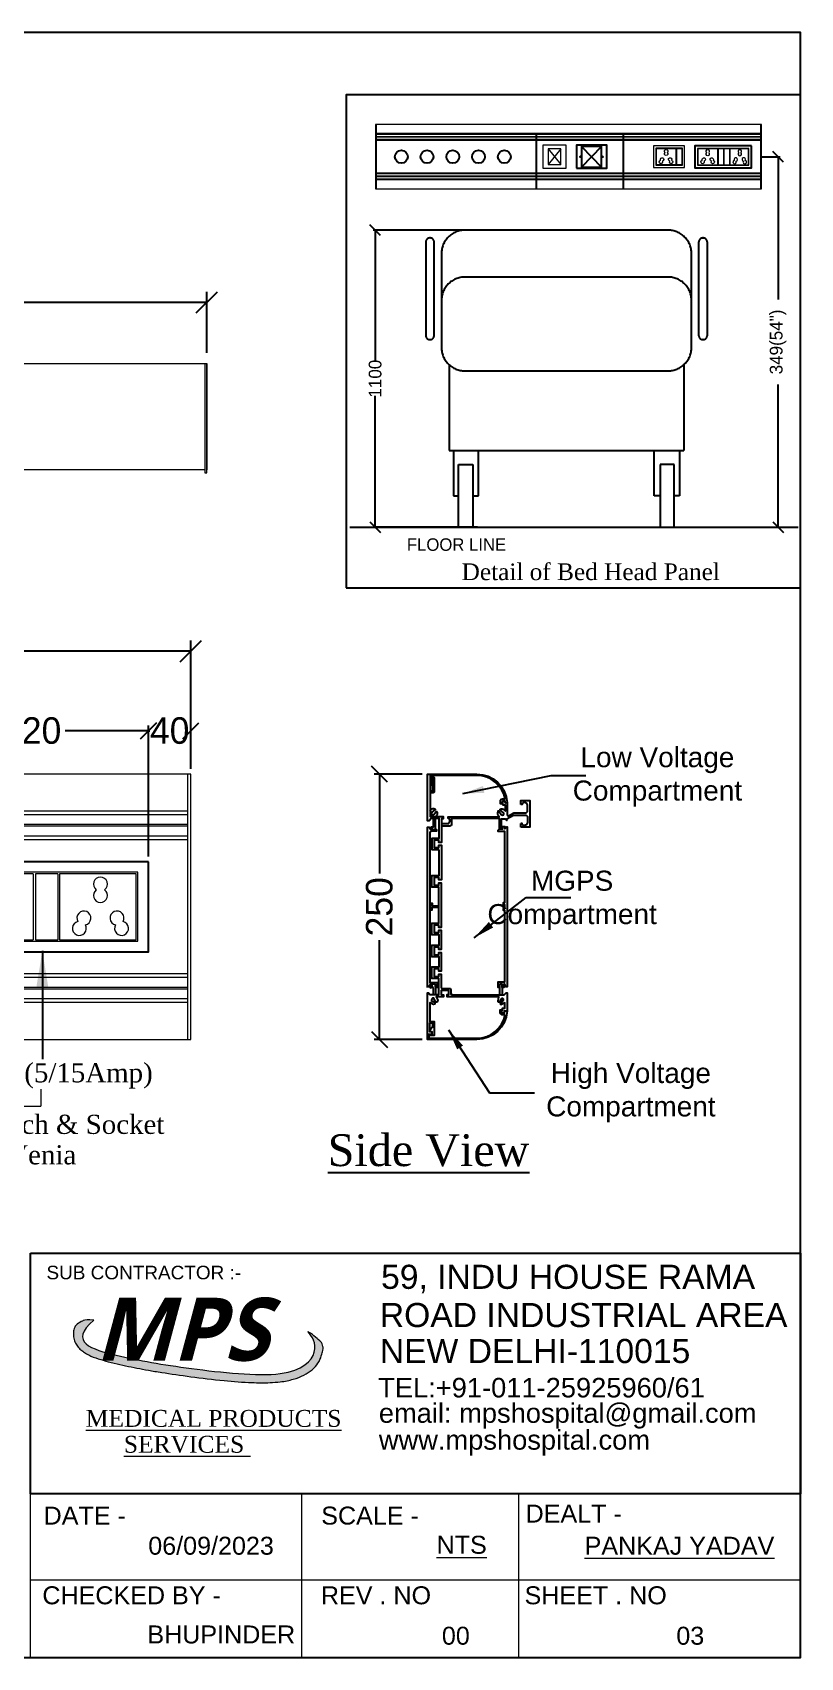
# Model space of a CAD drawing. Header units: millimetres. Extents: x 161371 to 163828, y -100605 to -94940.
# Drawn here: x 163105 to 163828, y -96472 to -94940 of the extents above; entities that cross this region are included whole.
import ezdxf

# ---------------------------------------------------------------- set-up
doc = ezdxf.new("R2010")
doc.units = ezdxf.units.MM
doc.header["$LTSCALE"] = 25
doc.linetypes.add('Hidden', pattern=[6, 4, -2])
doc.layers.get('0').update_dxf_attribs({"color": 251})
doc.layers.get('Defpoints').update_dxf_attribs({"color": 251})
for name, color, linetype in [('2', 5, 'Continuous'), ('_Bed Docker-No', 7, 'Continuous'), ('A- Blocks', 8, 'Continuous'), ('AR-TEXT1', 9, 'Continuous'), ('FORMAT LINE', 7, 'Continuous'), ('OT DIM', 251, 'Continuous')]:
    doc.layers.add(name, color=color, linetype=linetype)
for name, color, linetype, lineweight in [('formate text', 7, 'Continuous', 25), ('MGPS', 7, 'Continuous', 30), ('N2O', 251, 'Continuous', 0), ('proposed floor pattern', 5, 'Continuous', 30)]:
    doc.layers.add(name, color=color, linetype=linetype, lineweight=lineweight)
doc.styles.add('ROMANTIC', font='romantic.ttf')
doc.styles.add('style3', font='arial.ttf')
doc.styles.add('style6', font='LSANSI.TTF', dxfattribs={"height": 18})
doc.styles.add('TEXT-0.25', font='simplex.shx', dxfattribs={"width": 0.9})
doc.dimstyles.new('Scale 50', dxfattribs={"dimtxt": 125, "dimasz": 100, "dimexe": 50, "dimexo": 50, "dimgap": 0, "dimtad": 0, "dimtoh": 1, "dimdec": 0, "dimzin": 0, "dimdsep": 46, "dimtxsty": 'TEXT-0.25', "dimcen": 0.09, "dimdle": 100, "dimclrd": 204, "dimclre": 212, "dimclrt": 224, "dimadec": 0, "dimazin": 0, "dimtfac": 1, "dimtdec": 0, "dimtofl": 0, "dimtmove": 1, "dimatfit": 3, "dimfxl": 0.18, "dimtolj": 1, "dimtzin": 0, "dimarcsym": 1})
doc.dimstyles.new('Standard 2', dxfattribs={"dimtxt": 25, "dimasz": 20, "dimexe": 10, "dimexo": 10, "dimgap": 0.09, "dimtad": 0, "dimtoh": 1, "dimdec": 0, "dimzin": 0, "dimdsep": 46, "dimtxsty": 'Standard', "dimblk": 'OBLIQUE', "dimcen": 0.09, "dimclrd": 6, "dimclre": 6, "dimclrt": 6, "dimadec": 0, "dimazin": 0, "dimtfac": 1, "dimtdec": 0, "dimtofl": 0, "dimtmove": 0, "dimatfit": 3, "dimldrblk": 'OBLIQUE', "dimfxl": 1, "dimtolj": 1, "dimtzin": 0, "dimarcsym": 1})

# ---------------------------------------------------------------- blocks, each defined once
blk = doc.blocks.new('_Oblique')
at = {"color": 0, "linetype": 'ByBlock', "lineweight": -2}
blk.add_line((-0.5, -0.5), (0.5, 0.5), dxfattribs=at)
blk = doc.blocks.new('*D152')
at = {"color": 6, "lineweight": -2, "transparency": 16777216}
for p, q in [((161768.8, -95242.4), (161768.8, -95184.7)), ((163268.8, -95242.4), (163268.8, -95184.7)), ((161768.8, -95194.7), (162481.3, -95194.7)), ((163268.8, -95194.7), (162556.4, -95194.7))]:
    blk.add_line(p, q, dxfattribs=at)
at = {"layer": 'Defpoints', "color": 0, "transparency": 16777216}
for p in [(161768.8, -95194.7), (161768.8, -95252.4), (163268.8, -95252.4)]:
    blk.add_point(p, dxfattribs=at)
at = {"color": 6, "lineweight": -2, "transparency": 16777216, "xscale": 20, "yscale": 20, "zscale": 20, "rotation": 180}
blk.add_blockref('_Oblique', (161768.8, -95194.7), dxfattribs=at)
at = {"color": 6, "lineweight": -2, "transparency": 16777216, "xscale": 20, "yscale": 20, "zscale": 20}
blk.add_blockref('_Oblique', (163268.8, -95194.7), dxfattribs=at)
at = {"color": 6, "transparency": 16777216, "insert": (162518.8, -95194.7), "char_height": 25, "attachment_point": 5}
blk.add_mtext('\\A1;1500', dxfattribs=at)
blk = doc.blocks.new('*D153')
at = {"color": 6, "lineweight": -2, "transparency": 16777216}
for p, q in [((161753.8, -95629.2), (161753.8, -95513.3)), ((161753.8, -95523.3), (162479.2, -95523.3)), ((163253.8, -95523.3), (162554.4, -95523.3)), ((163253.8, -95629.2), (163253.8, -95513.3))]:
    blk.add_line(p, q, dxfattribs=at)
at = {"layer": 'Defpoints', "color": 0, "transparency": 16777216}
for p in [(161753.8, -95523.3), (161753.8, -95639.2), (163253.8, -95639.2)]:
    blk.add_point(p, dxfattribs=at)
at = {"color": 6, "lineweight": -2, "transparency": 16777216, "xscale": 20, "yscale": 20, "zscale": 20, "rotation": 180}
blk.add_blockref('_Oblique', (161753.8, -95523.3), dxfattribs=at)
at = {"color": 6, "lineweight": -2, "transparency": 16777216, "xscale": 20, "yscale": 20, "zscale": 20}
blk.add_blockref('_Oblique', (163253.8, -95523.3), dxfattribs=at)
at = {"color": 6, "transparency": 16777216, "insert": (162516.8, -95523.3), "char_height": 25, "attachment_point": 5}
blk.add_mtext('\\A1;1500', dxfattribs=at)
blk = doc.blocks.new('A$C34291193')
at = {"lineweight": 9, "ltscale": 30}
for p, q in [((-139.1, 74.2), (-139.1, 10.8)), ((-137.5, 74.2), (-137.5, 10.8)), ((-116.1, 74.2), (-116.1, 10.8)), ((-114, 74.2), (-114, 10.8)), ((-92.6, 74.2), (-92.6, 10.8)), ((-91, 10.8), (-91, 74.2))]:
    blk.add_line(p, q, dxfattribs=at)
blk.add_lwpolyline([(-225, 86), (0, 86), (0, -1), (-225, -1)], close=True)
for points in [[(-225, 86), (0, 86), (0, -1), (-225, -1), (-225, 86)], [(-139.1, 10.8), (-213.2, 10.8), (-213.2, 74.2), (-139.1, 74.2)], [(-137.5, 74.2), (-116.1, 74.2)], [(-114, 74.2), (-92.6, 74.2)], [(-91, 74.2), (-11.8, 74.2), (-11.8, 10.8), (-91, 10.8)], [(-116.1, 10.8), (-137.5, 10.8)], [(-92.6, 10.8), (-114, 10.8)]]:
    blk.add_lwpolyline(points, dxfattribs=at)
blk.add_lwpolyline([(-214.8, 75.8), (-10.2, 75.8), (-10.2, 9.3), (-214.8, 9.3)], close=True, dxfattribs=at)
at = {"layer": 'AR-TEXT1', "color": 251, "lineweight": 9, "extrusion": (-6.90253e-31, -1.33227e-15, -1)}
blk.add_ellipse((-178.7, 64.4), major_axis=(4.77, 4.77), ratio=1, start_param=2.986247, end_param=8.009328, dxfattribs=at)
at = {"layer": 'AR-TEXT1', "color": 251, "lineweight": 9}
for centre, major_axis, start_param, end_param in [((-51.4, 64.4), (-4.77, 4.77), 2.986247, 8.009328), ((-51.4, 53.5), (4.77, 4.77), 1.41545, 6.438531), ((-67.4, 31.7), (-4.77, 4.77), 2.571226, 7.59062), ((-35.5, 31.7), (4.77, 4.77), 4.97575, 9.995144), ((-71.8, 21.7), (-4.77, 4.77), -0.570366, 4.449028), ((-31, 21.7), (-4.77, 4.77), 0.263361, 5.282755)]:
    blk.add_ellipse(centre, major_axis=major_axis, ratio=1, start_param=start_param, end_param=end_param, dxfattribs=at)
at = {"layer": 'AR-TEXT1', "color": 251, "lineweight": 9, "extrusion": (-2.95823e-31, -1.33227e-15, -1)}
blk.add_ellipse((-178.7, 53.5), major_axis=(-4.77, 4.77), ratio=1, start_param=1.41545, end_param=6.438531, dxfattribs=at)
at = {"layer": 'AR-TEXT1', "color": 251, "lineweight": 9, "extrusion": (9.86076e-32, -1.33227e-15, -1)}
blk.add_ellipse((-194.7, 31.7), major_axis=(-4.77, 4.77), ratio=1, start_param=4.97575, end_param=9.995144, dxfattribs=at)
at = {"layer": 'AR-TEXT1', "color": 251, "lineweight": 9, "extrusion": (9.86076e-31, -1.33227e-15, -1)}
blk.add_ellipse((-162.8, 31.7), major_axis=(4.77, 4.77), ratio=1, start_param=2.571226, end_param=7.59062, dxfattribs=at)
at = {"layer": 'AR-TEXT1', "color": 251, "lineweight": 9, "extrusion": (-4.93038e-31, -1.33227e-15, -1)}
blk.add_ellipse((-199.1, 21.7), major_axis=(4.77, 4.77), ratio=1, start_param=0.263361, end_param=5.282755, dxfattribs=at)
at = {"layer": 'AR-TEXT1', "color": 251, "lineweight": 9, "extrusion": (5.91646e-31, -1.33227e-15, -1)}
blk.add_ellipse((-158.4, 21.7), major_axis=(4.77, 4.77), ratio=1, start_param=-0.570366, end_param=4.449028, dxfattribs=at)
blk = doc.blocks.new('*D146')
at = {"color": 6, "lineweight": -2, "ltscale": 10, "transparency": 16777216}
for p, q in [((162993.8, -95716.7), (162993.8, -95593.3)), ((162993.8, -95598.3), (163072.5, -95598.3)), ((163213.8, -95598.3), (163135.2, -95598.3)), ((163213.8, -95716.7), (163213.8, -95593.3))]:
    blk.add_line(p, q, dxfattribs=at)
at = {"layer": 'Defpoints', "color": 0, "ltscale": 10, "transparency": 16777216}
for p in [(163213.8, -95598.3), (162993.8, -95721.7), (163213.8, -95721.7)]:
    blk.add_point(p, dxfattribs=at)
at = {"color": 6, "lineweight": -2, "ltscale": 10, "transparency": 16777216, "xscale": 15, "yscale": 15, "zscale": 15, "rotation": 180}
blk.add_blockref('_Oblique', (162993.8, -95598.3), dxfattribs=at)
at = {"color": 6, "lineweight": -2, "ltscale": 10, "transparency": 16777216, "xscale": 15, "yscale": 15, "zscale": 15}
blk.add_blockref('_Oblique', (163213.8, -95598.3), dxfattribs=at)
at = {"color": 6, "ltscale": 10, "transparency": 16777216, "insert": (163103.8, -95598.3), "char_height": 25, "attachment_point": 5}
blk.add_mtext('\\A1;220', dxfattribs=at)
blk = doc.blocks.new('*D147')
at = {"color": 6, "lineweight": -2, "ltscale": 10, "transparency": 16777216}
for p, q in [((163213.8, -95716.7), (163213.8, -95593.3)), ((163213.8, -95598.3), (163215, -95598.3)), ((163253.8, -95598.3), (163252.7, -95598.3)), ((163253.8, -95634.2), (163253.8, -95593.3))]:
    blk.add_line(p, q, dxfattribs=at)
at = {"layer": 'Defpoints', "color": 0, "ltscale": 10, "transparency": 16777216}
for p in [(163253.8, -95598.3), (163253.8, -95639.2), (163213.8, -95721.7)]:
    blk.add_point(p, dxfattribs=at)
at = {"color": 6, "lineweight": -2, "ltscale": 10, "transparency": 16777216, "xscale": 15, "yscale": 15, "zscale": 15, "rotation": 180}
blk.add_blockref('_Oblique', (163213.8, -95598.3), dxfattribs=at)
at = {"color": 6, "lineweight": -2, "ltscale": 10, "transparency": 16777216, "xscale": 15, "yscale": 15, "zscale": 15}
blk.add_blockref('_Oblique', (163253.8, -95598.3), dxfattribs=at)
at = {"color": 6, "ltscale": 10, "transparency": 16777216, "insert": (163233.8, -95598.3), "char_height": 25, "attachment_point": 5}
blk.add_mtext('\\A1;40', dxfattribs=at)
blk = doc.blocks.new('*D150')
at = {"color": 6, "lineweight": -2, "ltscale": 10, "transparency": 16777216}
for p, q in [((163471.8, -95639.2), (163426.4, -95639.2)), ((163431.4, -95639.2), (163431.4, -95732.9)), ((163431.4, -95889.2), (163431.4, -95795.6)), ((163471.8, -95889.2), (163426.4, -95889.2))]:
    blk.add_line(p, q, dxfattribs=at)
at = {"layer": 'Defpoints', "color": 0, "ltscale": 10, "transparency": 16777216}
for p in [(163476.8, -95639.2), (163431.4, -95889.2), (163476.8, -95889.2)]:
    blk.add_point(p, dxfattribs=at)
at = {"color": 6, "lineweight": -2, "ltscale": 10, "transparency": 16777216, "xscale": 15, "yscale": 15, "zscale": 15}
for p, rotation in [((163431.4, -95639.2), 90), ((163431.4, -95889.2), 270)]:
    blk.add_blockref('_Oblique', p, dxfattribs=dict(at, rotation=rotation))
at = {"color": 6, "ltscale": 10, "transparency": 16777216, "insert": (163431.4, -95764.2), "char_height": 25, "attachment_point": 5, "rotation": 90}
blk.add_mtext('\\A1;250', dxfattribs=at)
blk = doc.blocks.new('BED')
at = {"color": 4, "linetype": 'Hidden'}
for p, q in [((-15, 20.76), (-15, 9.82)), ((15, 20.76), (15, 9.82)), ((-15, 9.82), (15, 9.82)), ((-14.47, 9.82), (-14.47, 4)), ((-11.24, 4), (-11.24, 9.82)), ((11.24, 4), (11.24, 9.82)), ((14.47, 9.82), (14.47, 4)), ((-14.47, 4), (-13.8, 4)), ((-11.99, 4), (-11.24, 4)), ((11.99, 4), (11.24, 4)), ((14.47, 4), (13.8, 4))]:
    blk.add_line(p, q, dxfattribs=at)
blk.add_lwpolyline([(16, 29), (16, 35, 0.414214), (13, 38), (-13, 38, 0.414214), (-16, 35), (-16, 29)], format="xyb", dxfattribs=at)
for points in [[(-18, 24.5, 0.414214), (-17.5, 24), (-17.44, 24, 0.414214), (-16.94, 24.5), (-16.94, 36.5, 0.414214), (-17.44, 37), (-17.5, 37, 0.414214), (-18, 36.5)], [(18, 24.5, -0.414214), (17.5, 24), (17.44, 24, -0.414214), (16.94, 24.5), (16.94, 36.5, -0.414214), (17.44, 37), (17.5, 37, -0.414214), (18, 36.5)], [(-16, 23, 0.414214), (-13, 20), (13, 20, 0.414214), (16, 23), (16, 29, 0.414214), (13, 32), (-13, 32, 0.414214), (-16, 29)]]:
    blk.add_lwpolyline(points, format="xyb", close=True, dxfattribs=at)
for points in [[(-13.8, 8), (-11.99, 8), (-11.99, 0), (-13.8, 0)], [(13.8, 8), (11.99, 8), (11.99, 0), (13.8, 0)]]:
    blk.add_lwpolyline(points, close=True, dxfattribs=at)
blk = doc.blocks.new('*D144')
at = {"color": 6, "lineweight": -2, "transparency": 16777216}
for p, q in [((163510, -95126.7), (163425.4, -95126.7)), ((163427.4, -95126.7), (163427.4, -95250.5)), ((163427.4, -95406.5), (163427.4, -95282.7)), ((163524, -95406.5), (163425.4, -95406.5))]:
    blk.add_line(p, q, dxfattribs=at)
at = {"layer": 'Defpoints', "color": 0, "transparency": 16777216}
for p in [(163512, -95126.7), (163427.4, -95406.5), (163526, -95406.5)]:
    blk.add_point(p, dxfattribs=at)
at = {"color": 6, "lineweight": -2, "transparency": 16777216, "xscale": 10, "yscale": 10, "zscale": 10}
for p, rotation in [((163427.4, -95126.7), 90), ((163427.4, -95406.5), 270)]:
    blk.add_blockref('_Oblique', p, dxfattribs=dict(at, rotation=rotation))
at = {"color": 6, "transparency": 16777216, "insert": (163427.4, -95266.6), "char_height": 12, "attachment_point": 5, "rotation": 90}
blk.add_mtext('\\A1;1100', dxfattribs=at)
blk = doc.blocks.new('*D136')
at = {"color": 6, "lineweight": -2, "transparency": 16777216}
for p, q in [((163791.6, -95057.5), (163809.1, -95057.5)), ((163807.1, -95057.5), (163807.1, -95191.9)), ((163807.1, -95406.5), (163807.1, -95272.1)), ((163809.1, -95406.5), (163809.1, -95406.5))]:
    blk.add_line(p, q, dxfattribs=at)
at = {"layer": 'Defpoints', "color": 0, "transparency": 16777216}
for p in [(163789.6, -95057.5), (163807.1, -95406.5), (163807.1, -95406.5)]:
    blk.add_point(p, dxfattribs=at)
at = {"color": 6, "lineweight": -2, "transparency": 16777216, "xscale": 10, "yscale": 10, "zscale": 10}
for p, rotation in [((163807.1, -95057.5), 90), ((163807.1, -95406.5), 270)]:
    blk.add_blockref('_Oblique', p, dxfattribs=dict(at, rotation=rotation))
at = {"color": 6, "transparency": 16777216, "insert": (163807.1, -95232), "char_height": 12, "attachment_point": 5, "rotation": 90}
blk.add_mtext('\\A1;349(54")', dxfattribs=at)
blk = doc.blocks.new('A$C11641DDE')
at = {"lineweight": 9, "ltscale": 30}
for p, q in [((-32.8, -73.5), (-32.8, -11.6)), ((-31.2, -11.6), (-31.2, -73.5)), ((-10.3, -11.6), (-10.3, -73.5))]:
    blk.add_line(p, q, dxfattribs=at)
for points in [[(0, 0), (-120, 0), (-120, -85.1), (0, -85.1)], [(-8.2, -10.1), (-111.8, -10.1), (-111.8, -75.1), (-8.2, -75.1)]]:
    blk.add_lwpolyline(points, close=True, dxfattribs=at)
for points in [[(-32.8, -11.6), (-110.2, -11.6), (-110.2, -73.5), (-32.8, -73.5)], [(-10.3, -11.6), (-31.2, -11.6)], [(-31.2, -73.5), (-10.3, -73.5)]]:
    blk.add_lwpolyline(points, dxfattribs=at)
at = {"layer": 'AR-TEXT1', "color": 251, "lineweight": 9, "extrusion": (0, -1.33227e-15, -1)}
blk.add_ellipse((-91.4, -62.9), major_axis=(4.66, 4.66), ratio=1, start_param=0.263361, end_param=5.282755, dxfattribs=at)
at = {"layer": 'AR-TEXT1', "color": 251, "lineweight": 9, "extrusion": (-3.9443e-31, -1.33227e-15, -1)}
for centre, start_param, end_param in [((-87.1, -53.2), 4.97575, 9.995144), ((-71.5, -31.8), 1.41545, 6.438531)]:
    blk.add_ellipse(centre, major_axis=(-4.66, 4.66), ratio=1, start_param=start_param, end_param=end_param, dxfattribs=at)
at = {"layer": 'AR-TEXT1', "color": 251, "lineweight": 9, "extrusion": (-9.86076e-31, -1.33227e-15, -1)}
blk.add_ellipse((-71.5, -21.2), major_axis=(4.66, 4.66), ratio=1, start_param=2.986247, end_param=8.009328, dxfattribs=at)
at = {"layer": 'AR-TEXT1', "color": 251, "lineweight": 9, "extrusion": (9.86076e-31, -1.33227e-15, -1)}
blk.add_ellipse((-55.9, -53.2), major_axis=(4.66, 4.66), ratio=1, start_param=2.571226, end_param=7.59062, dxfattribs=at)
at = {"layer": 'AR-TEXT1', "color": 251, "lineweight": 9, "extrusion": (5.91646e-31, -1.33227e-15, -1)}
blk.add_ellipse((-51.6, -62.9), major_axis=(4.66, 4.66), ratio=1, start_param=-0.570366, end_param=4.449028, dxfattribs=at)
blk = doc.blocks.new('A$C1f1045f7')
at = {"color": 1, "lineweight": 15, "ltscale": 3}
for p, q in [((363.8, 60.6), (0, 60.6)), ((0, 60.6), (0, 0)), ((0.7, 60.6), (0.7, 0)), ((363.1, 52.2), (0.7, 52.2)), ((363.1, 51.3), (0.7, 51.3)), ((363.1, 49.1), (0.7, 49.1)), ((363.1, 48.7), (0.7, 48.7)), ((363.1, 46.5), (0.7, 46.5)), ((363.1, 0), (363.1, 60.6)), ((363.8, 0), (363.8, 60.6)), ((363.1, 45.6), (0.7, 45.6)), ((0, 0), (363.8, 0)), ((363.1, 15), (0.7, 15)), ((363.1, 14.2), (0.7, 14.2)), ((363.1, 11.9), (0.7, 11.9)), ((363.1, 11.5), (0.7, 11.5)), ((363.1, 9.3), (0.7, 9.3)), ((363.1, 8.5), (0.7, 8.5))]:
    blk.add_line(p, q, dxfattribs=at)
at = {"color": 1, "lineweight": 15, "ltscale": 3, "const_width": 1.94}
for points in [[(151.6, 52.2), (151.6, 0)], [(233.6, 52.2), (233.6, 0)]]:
    blk.add_lwpolyline(points, dxfattribs=at)
at = {"color": 1, "lineweight": 9, "ltscale": 30}
for points in [[(157.7, 19.4), (179.5, 19.4), (179.5, 41.2), (157.7, 41.2)], [(162.5, 37.7), (162.5, 23), (174.6, 23), (174.6, 37.7)]]:
    blk.add_lwpolyline(points, close=True, dxfattribs=at)
for points in [[(174.6, 37.7), (162.5, 23)], [(162.5, 37.7), (174.6, 23)]]:
    blk.add_lwpolyline(points, dxfattribs=at)
at = {"layer": 'OT DIM', "color": 1, "ltscale": 10}
for points in [[(189.2, 19.4), (217.8, 19.4), (217.8, 41.2), (189.2, 41.2)], [(194, 20.6), (213, 20.6), (213, 40), (194, 40)]]:
    blk.add_lwpolyline(points, close=True, dxfattribs=at)
for points in [[(213, 40), (194, 20.6)], [(194, 40), (213, 20.6)]]:
    blk.add_lwpolyline(points, dxfattribs=at)
for centre, radius in [((24.3, 30.3), 6.06), ((48.5, 30.3), 6.06), ((72.8, 30.3), 6.06), ((97, 30.3), 6.06), ((121.3, 30.3), 6.06), ((193.1, 30.3), 0.485), ((213.9, 30.3), 0.485)]:
    blk.add_circle(centre, radius, dxfattribs=at)
for name, p, xscale, yscale, zscale in [('A$C11641DDE', (291.1, 40.7), 0.2425477851328291, 0.2425477851328291, 0.2425477851328291), ('A$C34291193', (300.8, 20.2), -0.2371578343520996, 0.2371578343520996, 0.2371578343520996)]:
    blk.add_blockref(name, p, dxfattribs=dict(at, xscale=xscale, yscale=yscale, zscale=zscale))

msp = doc.modelspace()

# ---------------------------------------------------------------- hatches: boundary and pattern name
at = {"lineweight": 15}
h = msp.add_hatch(dxfattribs=at)
h.set_pattern_fill('ANSI31', color=0, scale=0.132999)
h.set_pattern_definition([(45, (141968.296439, -95830.561981), (-0.011755570043, 0.011755570043), [])])
edge = h.paths.add_edge_path()
edge.add_spline(control_points=[(163363.9, -96164.5), (163368.1, -96168.6), (163376.3, -96182.6), (163350.8, -96210.6), (163247.8, -96199.1), (163184.4, -96188.4), (163137.5, -96174.4), (163162.2, -96153.7)], knot_values=[0, 0, 0, 0, 1, 2, 3, 4, 5, 5, 5, 5], degree=3, periodic=0)
edge.add_spline(control_points=[(163162.2, -96153.7), (163156.9, -96152.8), (163154.1, -96153.4), (163150.6, -96154.9), (163145.1, -96157.8), (163143.7, -96161.9), (163143.2, -96163.6), (163143, -96166), (163143, -96167.8), (163143.4, -96171.1), (163143.9, -96172.7), (163145.2, -96175.7), (163146, -96177.1), (163147.9, -96179.6), (163149, -96180.7), (163151.2, -96182.6), (163152.4, -96183.5), (163154.9, -96185.1), (163156.2, -96185.8), (163160.3, -96187.9), (163163.3, -96189.1), (163169.6, -96191.1), (163172.8, -96192), (163177.8, -96193.3), (163179.7, -96193.8), (163185.1, -96195.1), (163188.7, -96195.9), (163199.3, -96198.2), (163206.4, -96199.6), (163217.8, -96201.6), (163222, -96202.3), (163234.9, -96204.3), (163243.9, -96205.6), (163263.7, -96208.3), (163274.4, -96209.6), (163293.9, -96211.5), (163302.8, -96212.2), (163317.2, -96212.7), (163322.9, -96212.8), (163331.7, -96212.4), (163334.9, -96212.2), (163340.2, -96211.5), (163342.4, -96211.2), (163346.5, -96210.4), (163348.4, -96209.9), (163354, -96208.3), (163357.3, -96207), (163363.2, -96204), (163365.8, -96202.3), (163370.2, -96198.5), (163372.1, -96196.4), (163375, -96192.1), (163376.1, -96189.8), (163377.1, -96185.1), (163377.9, -96183.9), (163378.4, -96180.4), (163378.4, -96180.4), (163378.4, -96179.3), (163378, -96177.7), (163377.1, -96174.4), (163373.8, -96171.9), (163370.7, -96169.6), (163368.6, -96167.4), (163366.4, -96165.8), (163364.8, -96165.4), (163363.9, -96164.5)], knot_values=[0, 0, 0, 0, 0.094218, 0.094218, 0.188436, 0.188436, 0.253094, 0.253094, 0.317753, 0.317753, 0.382411, 0.382411, 0.44707, 0.44707, 0.511728, 0.511728, 0.576387, 0.576387, 0.641045, 0.641045, 0.780303, 0.780303, 0.91956, 0.91956, 1.001597, 1.001597, 1.159526, 1.159526, 1.475384, 1.475384, 1.651917, 1.651917, 2.004984, 2.004984, 2.358052, 2.358052, 2.649775, 2.649775, 2.85817, 2.85817, 2.986977, 2.986977, 3.08313, 3.08313, 3.179284, 3.179284, 3.371591, 3.371591, 3.563898, 3.563898, 3.756205, 3.756205, 3.948511, 3.948511, 4.105513, 4.105513, 4.262515, 4.262515, 4.419517, 4.419517, 4.576519, 4.576519, 4.83074, 4.83074, 5, 5, 5, 5], degree=3, periodic=0)

# ---------------------------------------------------------------- linework, layer by layer
at = {"lineweight": 15, "ltscale": 30}
for p, q in [((162168.7, -95252.4), (163268.8, -95252.4)), ((163266.8, -95252.4), (163266.8, -95355.4)), ((163268.8, -95252.4), (163268.8, -95352.4)), ((163268.8, -95355.4), (163268.8, -95252.4)), ((163266.8, -95352.4), (161770.8, -95352.4)), ((163266.8, -95355.4), (163268.8, -95355.4))]:
    msp.add_line(p, q, dxfattribs=at)
at = {"lineweight": 15, "ltscale": 3}
for p, q in [((163253.8, -95639.2), (161753.8, -95639.2)), ((163250.8, -95889.2), (163250.8, -95639.2)), ((163253.8, -95889.2), (163253.8, -95639.2)), ((161753.8, -95889.2), (163253.8, -95889.2))]:
    msp.add_line(p, q, dxfattribs=at)
at = {"color": 251, "lineweight": 15, "ltscale": 3}
for p, q in [((163250.8, -95674.1), (161756.8, -95674.1)), ((163250.8, -95677.6), (161756.8, -95677.6)), ((163250.8, -95686.6), (161756.8, -95686.6)), ((163250.8, -95688.3), (161756.8, -95688.3)), ((163250.8, -95697.6), (161756.8, -95697.6)), ((163250.8, -95701.1), (161756.8, -95701.1)), ((163250.8, -95827.4), (161756.8, -95827.4)), ((163250.8, -95830.8), (161756.8, -95830.8)), ((163250.8, -95840.2), (161756.8, -95840.2)), ((163250.8, -95841.9), (161756.8, -95841.9)), ((163250.8, -95850.9), (161756.8, -95850.9)), ((163250.8, -95854.4), (161756.8, -95854.4))]:
    msp.add_line(p, q, dxfattribs=at)
msp.add_line((163564.8, -95689.3), (163564.8, -95685.7))
at = {"color": 7, "lineweight": 15, "ltscale": 30}
for p in [(163112.5, -95936.1), (162888.9, -95952.1)]:
    msp.add_line(p, (163112.5, -95952.1), dxfattribs=at)
at = {"color": 7}
for points in [[(161662.8, -96471.5), (163828.2, -96471.5), (163828.2, -94940.4), (161662.8, -94940.4)], [(163400.2, -95463.8), (163828.2, -95463.8), (163828.2, -94999.3), (163400.2, -94999.3)], [(163102.6, -96090.5), (163828.2, -96090.5), (163828.2, -96317.2), (163102.6, -96317.2)]]:
    msp.add_lwpolyline(points, close=True, dxfattribs=at)
for points in [[(163487.6, -95710.5), (163481, -95710.5), (163481, -95699.4), (163487.8, -95699.4), (163487.8, -95681), (163480.1, -95681), (163478.2, -95683.2), (163476.8, -95683.2), (163476.8, -95639.2), (163523.3, -95639.2, -0.393135), (163551.8, -95665.8), (163551.8, -95677.5, 0.444037), (163553, -95678.6), (163558.1, -95675.7), (163568.9, -95675.7, 0.414214), (163571, -95673.6), (163571, -95668, 0.308287), (163566.8, -95665.9, 0.242656), (163566.1, -95667.5), (163566.1, -95667.8), (163564.7, -95667.8)], [(163489.8, -95685.8), (163496, -95685.8, 0.433821), (163497.7, -95683.9), (163497.7, -95681.7), (163496.3, -95680.7), (163496.3, -95679.3), (163544.2, -95679.3, -0.287033), (163543.2, -95674.1, -0.694844), (163544.1, -95674.1), (163546.1, -95677.1, 1.250943), (163548.2, -95675.4), (163545.3, -95673.2, -0.694844), (163545.4, -95672.2, -0.324829), (163548.9, -95672.8, -0.063933), (163550, -95673.9), (163550.2, -95673.9), (163550.2, -95668.5), (163548.2, -95668.5, -0.348587), (163547.7, -95667.9), (163547.7, -95666.3), (163546.6, -95666.3), (163546.2, -95667.2), (163545.5, -95667.2), (163545.5, -95663.8, -0.32646), (163547.5, -95662.4), (163549.9, -95662.4, 0.358053), (163523.3, -95640.5), (163479.2, -95640.5), (163479.2, -95679), (163491.6, -95679), (163491.6, -95681.3), (163489.8, -95681.3), (163489.8, -95703.7), (163487.5, -95703.7), (163487.5, -95701.5), (163483, -95701.5), (163483, -95708.4), (163487.5, -95708.4), (163487.5, -95706.2), (163489.8, -95706.2), (163489.8, -95738.9), (163487.3, -95738.9), (163487.3, -95736.7), (163482.9, -95736.7), (163482.9, -95743.7), (163487.3, -95743.7), (163487.3, -95741.5), (163489.6, -95741.5), (163489.6, -95783.7), (163487.3, -95783.7), (163487.3, -95781.5), (163482.9, -95781.5), (163482.9, -95788.5), (163487.3, -95788.5), (163487.3, -95786.3), (163489.6, -95786.3), (163489.6, -95804.6), (163487.3, -95804.6), (163487.3, -95802.4), (163482.9, -95802.4), (163482.9, -95809.4), (163487.3, -95809.4), (163487.3, -95807.2), (163489.6, -95807.2), (163489.6, -95825), (163487.3, -95825), (163487.3, -95822.8), (163482.9, -95822.8), (163482.9, -95829.8), (163487.3, -95829.8), (163487.3, -95827.6), (163489.6, -95827.6), (163489.6, -95840, 0.437123), (163490.7, -95841.2), (163498.1, -95841.2, -0.25898), (163498.7, -95842.3), (163498.7, -95846.6), (163499.6, -95846.6), (163499.6, -95847.1), (163549.1, -95847.1), (163550.8, -95845.2), (163551.8, -95845.2), (163551.8, -95862.7, -0.393135), (163523.3, -95889.2), (163476.8, -95889.2), (163476.8, -95845.3), (163477.7, -95845.3), (163478.8, -95846.8), (163487.4, -95846.8), (163487.4, -95831.8), (163480.8, -95831.8), (163480.8, -95820.8), (163487.6, -95820.8), (163487.6, -95811.4), (163480.8, -95811.4), (163480.8, -95800.4), (163487.6, -95800.4), (163487.6, -95790.5), (163480.8, -95790.5), (163480.8, -95779.5), (163487.3, -95779.5), (163487.3, -95745.7), (163480.8, -95745.7), (163480.8, -95734.7), (163487.6, -95734.7), (163487.6, -95710.5)], [(163479.2, -95641.9), (163481.9, -95641.9, -0.336205), (163483, -95642.8), (163483, -95656, -0.442578), (163482.2, -95656.7), (163479.2, -95656.7)], [(163481.5, -95650.1, -0.305504), (163480.3, -95645.3), (163481.5, -95645.3)], [(163547.7, -95666.3), (163547.7, -95664.3), (163549.7, -95664.3), (163549.7, -95665.8, 0.375931), (163550.3, -95666.4), (163551.8, -95666)], [(163479.2, -95673.4, -0.053234), (163480.1, -95672.5, -0.324829), (163483.7, -95672, -0.694844), (163483.7, -95672.9), (163480.9, -95675.2, 1.250943), (163482.9, -95676.9), (163484.7, -95674.6, -0.694844), (163485.6, -95674.6, -0.330271), (163484.9, -95679, -0.280387)], [(163546.4, -95690.9), (163546.4, -95681.3), (163549.7, -95681.3), (163551.6, -95683), (163551.6, -95681.3), (163557.9, -95677.8), (163568.9, -95677.8, -0.414214), (163571, -95679.9), (163571, -95685.5, -0.308287), (163566.8, -95687.5, -0.242656), (163566.1, -95686), (163566.1, -95685.7), (163564.7, -95685.7)], [(163476.8, -95840.2), (163476.8, -95689.2), (163478.3, -95689.2), (163479.5, -95691.5), (163485.2, -95691.5), (163485.2, -95693.1), (163480.1, -95693.1, 0.408991), (163478.9, -95694.4), (163478.9, -95835.4), (163485.8, -95835.4), (163485.8, -95840.2), (163484.3, -95840.2), (163484.3, -95837.7, 0.414214), (163483.7, -95837.2), (163479.5, -95837.2), (163477.9, -95839.7), (163476.8, -95839.7)], [(163544.7, -95690.9), (163544.7, -95681.1), (163499.4, -95681.1), (163499.4, -95686.2, -0.433821), (163497.7, -95688.1), (163489.8, -95688.1)], [(163480.6, -95837.2), (163479.2, -95839.1, 0.798949), (163480.3, -95840.4), (163481.2, -95839.9)], [(163482.3, -95846.8), (163482.3, -95840.8, 0.45397), (163481.2, -95839.9), (163481.2, -95837.2)]]:
    msp.add_lwpolyline(points, format="xyb")
for points in [[(163479.2, -95643.4), (163481.5, -95643.4), (163481.5, -95655.2), (163479.2, -95655.2)], [(163564.8, -95667.8), (163564.8, -95664.2), (163573.1, -95664.2), (163573.1, -95689.3), (163564.7, -95689.3)], [(163482.1, -95681), (163482.1, -95689.1), (163480.3, -95689.1), (163481.8, -95691.5)], [(163484.2, -95691.5), (163484.2, -95681)], [(163478.9, -95760.8), (163481.2, -95760.8), (163481.2, -95763.2), (163486.3, -95763.2), (163487.3, -95762.6)], [(163481.2, -95763.2), (163480.4, -95762.3), (163478.9, -95762.3)], [(163478.9, -95767.1), (163481.2, -95767.1), (163481.2, -95764.7), (163486.3, -95764.7), (163487.3, -95765.3)], [(163481.2, -95764.7), (163480.4, -95765.6), (163478.9, -95765.6)], [(163489.6, -95831.8), (163489.6, -95837.8)], [(163484.2, -95840.2), (163484.2, -95846.8)], [(163544.7, -95840.1), (163544.7, -95847.1)], [(163547, -95840.1), (163547, -95847.1)], [(163551.6, -95862.5), (163548.9, -95862.5), (163548.9, -95864.5), (163547, -95864.5), (163546.6, -95863.2), (163546.6, -95861.9)], [(163476.8, -95884.2), (163481, -95884.2), (163481, -95881.9), (163478.8, -95881.9), (163478.8, -95873.6), (163481.5, -95873.6), (163481.5, -95877.2), (163483, -95877.2)], [(163481.5, -95877.2), (163478.8, -95880.7)]]:
    msp.add_lwpolyline(points)
msp.add_lwpolyline([(163544.7, -95837.1), (163544.7, -95840.1), (163543.2, -95840.1), (163543.2, -95835), (163549.6, -95835), (163549.6, -95767.8), (163548.3, -95767.8), (163548.3, -95765.7), (163549.6, -95765.7), (163549.6, -95762.5), (163548.3, -95762.5), (163548.3, -95760.2), (163549.6, -95760.2), (163549.6, -95693.3), (163543.3, -95693.3), (163543.3, -95692), (163544.7, -95690.9), (163547.7, -95690.9), (163547.7, -95688.5), (163549.6, -95688.5), (163549.6, -95690.8), (163551.8, -95688.9), (163551.8, -95839.5), (163550.6, -95839.5), (163549.5, -95837.1), (163548.8, -95837.1), (163548.8, -95840.1), (163547, -95840.1), (163547, -95837.1)], close=True)
msp.add_lwpolyline([(163549.9, -95866.1), (163547.1, -95866.1), (163545.2, -95864.3), (163545.2, -95861.2), (163546.3, -95861.2), (163546.3, -95861.9), (163547.3, -95861.9), (163547.3, -95859.8), (163549.6, -95859.8), (163549.6, -95854.7), (163546.6, -95856.3, -0.895918), (163545.6, -95855.4), (163548.3, -95851.9, 0.95427), (163546.4, -95851), (163544.7, -95854, -0.708944), (163543.2, -95853.1), (163544.1, -95848.9), (163495.4, -95848.9), (163495.4, -95846.8), (163496.8, -95846.8), (163496.8, -95843.2), (163489.7, -95843.2), (163489.7, -95846.7, 0.517692), (163490.5, -95847.3), (163491.9, -95847.3), (163491.9, -95849), (163485, -95849), (163486, -95850.9, -0.253885), (163486, -95853.7, -0.595043), (163484.4, -95853.7), (163483, -95850.8, 0.524622), (163481.1, -95850.5, 0.118669), (163480.4, -95851.8), (163480.4, -95852.4, 0.535379), (163481.8, -95853.3), (163483.6, -95854.8, -0.480832), (163483.6, -95855.8, -0.350592), (163481.4, -95855.8, 0), (163480.8, -95855.4), (163479.7, -95855.4), (163479.7, -95854.8), (163478.8, -95854.8), (163478.8, -95872.2), (163483, -95872.2), (163483, -95885.4), (163478, -95885.4), (163478, -95888), (163523.3, -95888, 0.358053)], format="xyb", close=True)
at = {"color": 0, "lineweight": 15}
msp.add_open_spline([(163162.2, -96153.7, -0.3), (163137.5, -96174.4, -0.3), (163184.4, -96188.4, -0.3), (163247.8, -96199.1, -0.3), (163350.8, -96210.6, -0.3), (163376.3, -96182.6, -0.3), (163368.1, -96168.6, -0.3), (163363.9, -96164.5, -0.3)], degree=3, dxfattribs=at)
msp.add_open_spline([(163162.2, -96153.7, -0.3), (163156.9, -96152.8, -0.3), (163154.1, -96153.4, -0.3), (163150.6, -96154.9, -0.3), (163145.1, -96157.8, -0.3), (163143.7, -96161.9, -0.3), (163143.2, -96163.6, -0.3), (163143, -96166, -0.3), (163143, -96167.8, -0.3), (163143.4, -96171.1, -0.3), (163143.9, -96172.7, -0.3), (163145.2, -96175.7, -0.3), (163146, -96177.1, -0.3), (163147.9, -96179.6, -0.3), (163149, -96180.7, -0.3), (163151.2, -96182.6, -0.3), (163152.4, -96183.5, -0.3), (163154.9, -96185.1, -0.3), (163156.2, -96185.8, -0.3), (163160.3, -96187.9, -0.3), (163163.3, -96189.1, -0.3), (163169.6, -96191.1, -0.3), (163172.8, -96192, -0.3), (163177.8, -96193.3, -0.3), (163179.7, -96193.8, -0.3), (163185.1, -96195.1, -0.3), (163188.7, -96195.9, -0.3), (163199.3, -96198.2, -0.3), (163206.4, -96199.6, -0.3), (163217.8, -96201.6, -0.3), (163222, -96202.3, -0.3), (163234.9, -96204.3, -0.3), (163243.9, -96205.6, -0.3), (163263.7, -96208.3, -0.3), (163274.4, -96209.6, -0.3), (163293.9, -96211.5, -0.3), (163302.8, -96212.2, -0.3), (163317.2, -96212.7, -0.3), (163322.9, -96212.8, -0.3), (163331.7, -96212.4, -0.3), (163334.9, -96212.2, -0.3), (163340.2, -96211.5, -0.3), (163342.4, -96211.2, -0.3), (163346.5, -96210.4, -0.3), (163348.4, -96209.9, -0.3), (163354, -96208.3, -0.3), (163357.3, -96207, -0.3), (163363.2, -96204, -0.3), (163365.8, -96202.3, -0.3), (163370.2, -96198.5, -0.3), (163372.1, -96196.4, -0.3), (163375, -96192.1, -0.3), (163376.1, -96189.8, -0.3), (163377.1, -96185.1, -0.3), (163377.9, -96183.9, -0.3), (163378.4, -96180.4, -0.3), (163378.4, -96180.4, -0.3), (163378.4, -96179.3, -0.3), (163378, -96177.7, -0.3), (163377.1, -96174.4, -0.3), (163373.8, -96171.9, -0.3), (163370.7, -96169.6, -0.3), (163368.6, -96167.4, -0.3), (163366.4, -96165.8, -0.3), (163364.8, -96165.4, -0.3), (163363.9, -96164.5, -0.3)], degree=3, knots=[0, 0, 0, 0, 0.094218, 0.094218, 0.188436, 0.188436, 0.253094, 0.253094, 0.317753, 0.317753, 0.382411, 0.382411, 0.44707, 0.44707, 0.511728, 0.511728, 0.576387, 0.576387, 0.641045, 0.641045, 0.780303, 0.780303, 0.91956, 0.91956, 1.001597, 1.001597, 1.159526, 1.159526, 1.475384, 1.475384, 1.651917, 1.651917, 2.004984, 2.004984, 2.358052, 2.358052, 2.649775, 2.649775, 2.85817, 2.85817, 2.986977, 2.986977, 3.08313, 3.08313, 3.179284, 3.179284, 3.371591, 3.371591, 3.563898, 3.563898, 3.756205, 3.756205, 3.948511, 3.948511, 4.105513, 4.105513, 4.262515, 4.262515, 4.419517, 4.419517, 4.576519, 4.576519, 4.83074, 4.83074, 5, 5, 5, 5], dxfattribs=at)
at = {"layer": '2'}
msp.add_line((163403.7, -95406.5), (163826.1, -95406.5), dxfattribs=at)
at = {"layer": 'proposed floor pattern', "color": 7, "lineweight": 13, "ltscale": 100}
for p, q in [((163358, -96317.2), (163358, -96471.5)), ((163562.5, -96317.2), (163562.5, -96471.5)), ((163828.2, -96398.8), (163102.6, -96398.8))]:
    msp.add_line(p, q, dxfattribs=at)
msp.add_lwpolyline([(163102.6, -96317.2), (163828.2, -96317.2), (163828.2, -96471.5), (163102.6, -96471.5)], close=True, dxfattribs=at)

# ---------------------------------------------------------------- block references
at = {"layer": '_Bed Docker-No', "xscale": 7.363940072824866, "yscale": 7.363940072824866, "zscale": 7.363940072824866}
msp.add_blockref('BED', (163607.7, -95406.5), dxfattribs=at)
at = {"layer": 'OT DIM', "color": 3, "ltscale": 10}
msp.add_blockref('A$C1f1045f7', (163427.8, -95087.8), dxfattribs=at)
at = {"layer": 'OT DIM', "color": 3, "ltscale": 10, "xscale": -0.9777777777777779, "yscale": 0.9777777777777779, "zscale": 0.9777777777777779}
msp.add_blockref('A$C34291193', (162993.8, -95805.8), dxfattribs=at)

# ---------------------------------------------------------------- texts
at = {"color": 7}
msp.add_text('FLOOR LINE', height=11.77, dxfattribs=at).set_placement((163457.3, -95428.8))
at = {"lineweight": -2, "ltscale": 30, "char_height": 18.868, "attachment_point": 2}
for s, insert, width in [('{\\fArial|b0|i0|c0|p34;\\C4;Low Voltage\\PCompartment}', (163693.4, -95613.8), 195.562), ('{\\fArial|b0|i0|c0|p34;\\C4;MGPS\\PCompartment}', (163613, -95730.2), 78.264), ('{\\fArial|b0|i0|c0|p34;\\C4;High Voltage\\PCompartment}', (163668.4, -95911.4), 259.855)]:
    msp.add_mtext(s, dxfattribs=dict(at, insert=insert, width=width))
at = {"layer": 'A- Blocks', "color": 244, "lineweight": 15, "true_color": 0x991b1e, "insert": (163163.4, -96132.6, -0.3), "char_height": 59.292, "attachment_point": 1, "style": 'style6'}
msp.add_mtext_dynamic_manual_height_columns('{\\fSegoe Script|b1|i1|c0|p34;MPS}', width=14498.168, gutter_width=711.4, heights=[0], dxfattribs=at)
at = {"layer": 'FORMAT LINE', "color": 1, "lineweight": -2, "ltscale": 200, "style": 'ROMANTIC'}
for s, height, p in [('Detail of Bed Head Panel', 15.767, (163508.9, -95456.4)), ('%%USide View', 30, (163382.7, -96008.5))]:
    msp.add_text(s, height=height, dxfattribs=at).set_placement(p)
at = {"layer": 'FORMAT LINE', "lineweight": 15, "ltscale": 200, "style": 'ROMANTIC'}
msp.add_text('6 MOD(5/15Amp)', height=18.033, dxfattribs=at).set_placement((163012.8, -95929.6))
at = {"layer": 'FORMAT LINE', "color": 1, "lineweight": 15, "ltscale": 200, "style": 'ROMANTIC'}
for s, p in [('Cutout for Electrical Switch & Socket', (162813.5, -95978.2)), ('Make :- North West Venia', (162855.3, -96006.9))]:
    msp.add_text(s, height=18.033, dxfattribs=at).set_placement(p)
at = {"layer": 'formate text', "color": 7, "lineweight": 15, "ltscale": 100, "style": 'style3'}
for s, height, p in [('SUB CONTRACTOR :-', 12.773, (163117.7, -96115.2, 0.1)), ('DATE - ', 16.93, (163115, -96346.3)), ('SCALE - ', 16.93, (163376.6, -96346.3)), ('DEALT - ', 16.93, (163569.2, -96344.4)), ('06/09/2023', 16.93, (163213.6, -96374.7)), ('%%UNTS', 16.93, (163485.3, -96373.8)), ('%%UPANKAJ YADAV', 16.934, (163624.8, -96374.7)), ('CHECKED BY -', 16.934, (163113.8, -96421.4)), ('REV . NO', 16.93, (163376.3, -96421.4)), ('SHEET . NO', 16.93, (163568.2, -96421.4)), ('BHUPINDER', 16.93, (163212.8, -96458.3)), ('00', 16.93, (163490.3, -96459.5)), ('03', 16.93, (163711.2, -96459.5))]:
    msp.add_text(s, height=height, dxfattribs=at).set_placement(p)
at = {"layer": 'MGPS', "color": 7, "lineweight": 15, "style": 'style3'}
for s, height, p in [('59, INDU HOUSE RAMA ', 22.704, (163433, -96124.2, -0.9)), ('ROAD INDUSTRIAL AREA', 22.704, (163431.8, -96160.2, -0.9)), ('NEW DELHI-110015', 22.704, (163431.8, -96194.1, -0.9)), ('TEL:+91-011-25925960/61', 18.39, (163430.3, -96226.5, -0.9)), ('email: mpshospital@gmail.com', 18.39, (163430.9, -96250.4, -0.9)), ('www.mpshospital.com', 18.39, (163430.9, -96275.7, -0.9))]:
    msp.add_text(s, height=height, dxfattribs=at).set_placement(p)
at = {"layer": 'N2O', "color": 0, "lineweight": 15, "style": 'ROMANTIC', "width": 1}
for s, p in [('%%UMEDICAL PRODUCTS', (163154.7, -96254.2, 5.1)), ('%%USERVICES ', (163190.6, -96278.6, 5.1))]:
    msp.add_text(s, height=15.908, dxfattribs=at).set_placement(p)

# ---------------------------------------------------------------- dimensions: what is measured, and where the dimension line sits
for base, p1, p2, text, picture, middle in [((163807.1, -95406.5), (163789.6, -95057.5), (163807.1, -95406.5), '<>(54")', '*D136', (163807.1, -95232)), ((163427.4, -95406.5), (163512, -95126.7), (163526, -95406.5), '1100', '*D144', (163427.4, -95266.6))]:
    dim = msp.add_linear_dim(base=base, p1=p1, p2=p2, angle=90, text=text, dimstyle='Standard 2', override={"dimtxt": 12, "dimasz": 10, "dimexe": 2, "dimexo": 2})
    dim.commit()
    dim.dimension.update_dxf_attribs({"geometry": picture, "text_midpoint": middle})
dim = msp.add_linear_dim(base=(161768.8, -95194.7), p1=(163268.8, -95252.4), p2=(161768.8, -95252.4), dimstyle='Standard 2')
dim.commit()
dim.dimension.update_dxf_attribs({"geometry": '*D152', "text_midpoint": (162518.8, -95194.7)})
dim = msp.add_linear_dim(base=(161753.8, -95523.3), p1=(163253.8, -95639.2), p2=(161753.8, -95639.2), dimstyle='Standard 2')
dim.commit()
dim.dimension.update_dxf_attribs({"geometry": '*D153', "text_midpoint": (162516.8, -95523.3), "dimtype": 160})
at = {"color": 3, "ltscale": 10}
for base, p1, p2, picture, middle in [((163213.8, -95598.3), (162993.8, -95721.7), (163213.8, -95721.7), '*D146', (163103.8, -95598.3)), ((163253.8, -95598.3), (163213.8, -95721.7), (163253.8, -95639.2), '*D147', (163233.8, -95598.3))]:
    dim = msp.add_linear_dim(base=base, p1=p1, p2=p2, dimstyle='Standard 2', override={"dimasz": 15, "dimexe": 5, "dimexo": 5, "dimtmove": 1}, dxfattribs=at)
    dim.commit()
    dim.dimension.update_dxf_attribs({"geometry": picture, "text_midpoint": middle})
dim = msp.add_linear_dim(base=(163431.4, -95889.2), p1=(163476.8, -95639.2), p2=(163476.8, -95889.2), angle=90, dimstyle='Standard 2', override={"dimasz": 15, "dimexe": 5, "dimexo": 5, "dimtmove": 1}, dxfattribs=at)
dim.commit()
dim.dimension.update_dxf_attribs({"geometry": '*D150', "text_midpoint": (163431.4, -95764.2)})

# ---------------------------------------------------------------- leaders
at = {"layer": 'OT DIM', "color": 1, "ltscale": 10}
for points in [[(163510.1, -95657.6), (163593.2, -95640.6), (163625.8, -95640.6)], [(163520.8, -95793.4), (163569.7, -95755.4), (163611.8, -95755.4)], [(163496.5, -95880), (163535.3, -95939.5), (163577.5, -95939.5)]]:
    msp.add_leader(points, dimstyle='Scale 50', override={"dimtxt": 40, "dimasz": 20, "dimexe": 20, "dimexo": 20, "dimgap": 0, "dimtad": 0, "dimfxlon": 1}, dxfattribs=at)
at = {"layer": 'OT DIM', "color": 3, "ltscale": 10}
msp.add_leader([(163113.8, -95805.8), (163113.8, -95907.9)], dimstyle='Scale 50', override={"dimtxt": 40, "dimasz": 35, "dimexe": 20, "dimexo": 20, "dimgap": 0, "dimtad": 0, "dimclrd": 7, "dimfxl": 45, "dimfxlon": 1}, dxfattribs=at)

doc.saveas('drawing.dxf')
